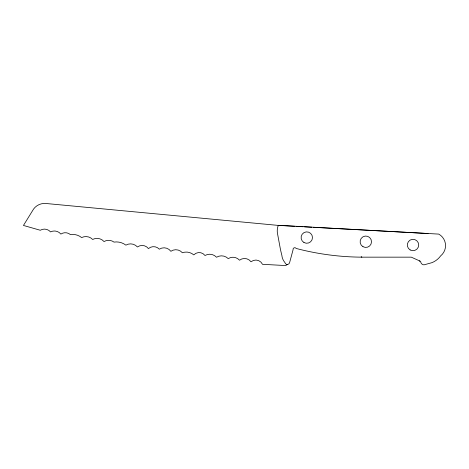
<?xml version="1.0" encoding="UTF-8"?>
<svg xmlns="http://www.w3.org/2000/svg" width="469" height="469" viewBox="0 0 469 469"><rect width="100%" height="100%" fill="white"/><g stroke="black" fill="none" stroke-linecap="round" stroke-linejoin="round"><path stroke-width="0.7" d="M419.339 261.362L419.462 260.834M361.869 257.159L411.29 257.159L420.658 261.368A3.488 3.488 0 0 0 423.999 264.85L431.908 262.675A19.798 19.798 0 0 0 440.678 255.851A13.161 13.161 0 0 0 438.744 234.101L278.316 225.308A15.178 15.178 0 0 0 277.367 232.806L280.298 248.617A145.748 145.748 0 0 0 281.887 255.458A12.241 12.241 0 0 0 284.871 262.447A2.409 2.409 0 0 0 289.578 262.716L293.066 249.795A1.735 1.735 0 0 1 296.203 248.459A265.067 265.067 0 0 0 361.869 257.159L361.171 256.654M278.944 225.437L295.024 226.31M296.49 226.386L303.068 226.744M304.528 226.826L311.838 227.219M313.298 227.301L428.062 233.515M278.217 225.401L45.874 203.487A13.707 13.707 0 0 0 33.621 208.981L23.45 225.448L40.281 230.256A8.061 8.061 0 0 1 50.552 231.903A8.372 8.372 0 0 1 60.876 234.078A7.862 7.862 0 0 1 70.409 234.594A14.222 14.222 0 0 1 81.624 237.572A9.48 9.48 0 0 1 92.663 239.436A9.392 9.392 0 0 1 104.054 241.558A9.034 9.034 0 0 1 114.008 242.098A15.641 15.641 0 0 1 125.88 245.135A9.204 9.204 0 0 1 137.446 246.975A7.914 7.914 0 0 1 148.444 248.593A7.774 7.774 0 0 1 159.331 249.186A8.495 8.495 0 0 1 170.863 251.29A8.606 8.606 0 0 1 182.377 252.756A11.408 11.408 0 0 1 193.791 254.89A7.293 7.293 0 0 1 205.006 255.494A9.31 9.31 0 0 1 216.537 257.235A9.515 9.515 0 0 1 228.233 258.618A8.747 8.747 0 0 1 239.53 260.207A8.032 8.032 0 0 1 251.015 261.79A7.422 7.422 0 0 1 262.511 264.311L285.744 265.565A4.567 4.567 0 0 0 287.11 264.328M286.577 264.405L287.116 264.498M303.941 242.502A5.698 5.698 0 0 0 312.483 237.566A5.698 5.698 0 0 0 303.941 232.63A5.698 5.698 0 0 0 303.941 242.502M362.965 246.676A5.698 5.698 0 0 0 371.512 241.74A5.698 5.698 0 0 0 362.965 236.804A5.698 5.698 0 0 0 362.965 246.676M410.158 249.936A5.698 5.698 0 0 0 418.706 245A5.698 5.698 0 0 0 410.158 240.069A5.698 5.698 0 0 0 410.158 249.936"/></g></svg>
